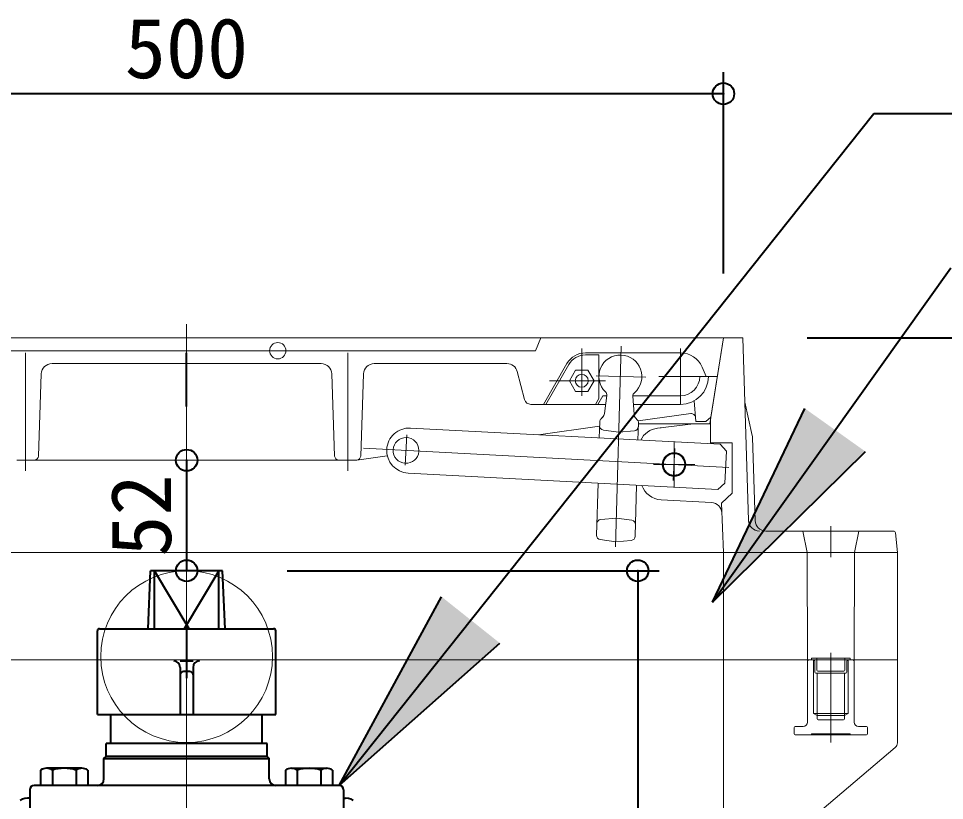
# Model space of a CAD drawing. Units: millimetres at full size, sheet at 1:20. Extents: x -5778 to 5792, y -3160 to 3160.
# Drawn here: x -3513.1 to -3081.9, y 2364.5 to 2728.7 of the extents above; entities that cross this region are included whole.
import ezdxf
from ezdxf.enums import TextEntityAlignment as Align

# ---------------------------------------------------------------- set-up
doc = ezdxf.new("R2010")
doc.units = ezdxf.units.MM
doc.header["$LTSCALE"] = 20
doc.header["$PDMODE"] = 32
doc.header["$PDSIZE"] = 10
for name, color, linetype, lineweight in [('0-7_TEMP01', 3, 'Continuous', 18), ('0-9_躯体', 7, 'Continuous', 9), ('0-B_消火栓', 2, 'Continuous', 40), ('0-E_寸法', 1, 'Continuous', 40)]:
    doc.layers.add(name, color=color, linetype=linetype, lineweight=lineweight)
doc.styles.add('ＭＳ ゴシック', font='')
doc.styles.get('ＭＳ ゴシック').set_extended_font_data('MS Gothic')

msp = doc.modelspace()

# ---------------------------------------------------------------- linework, layer by layer
at = {"layer": '0-7_TEMP01'}
for p, q in [((-3434.82, 2586.35), (-3434.82, 2429.98)), ((-3250.82, 2574.98), (-3250.82, 2552.98)), ((-3232.42, 2576.13), (-3235.07, 2482.6)), ((-3509.82, 2572.98), (-3509.82, 2517.98)), ((-3359.82, 2572.98), (-3359.82, 2517.98)), ((-3244.11, 2562.3), (-3220.98, 2561.65)), ((-3265.83, 2559.99), (-3239.82, 2559.99)), ((-3333.01, 2520.66), (-3332.27, 2534.76)), ((-3207.82, 2531.49), (-3207.82, 2510.5)), ((-3182.31, 2519.64), (-3352.46, 2528.57)), ((-3208.22, 2513.49), (-3207.43, 2528.47)), ((-3217.35, 2520.99), (-3198.17, 2520.99)), ((-3134.82, 2492.18), (-3134.82, 2477.81)), ((-3434.82, 2201.48), (-3434.82, 2471.48)), ((-3434.82, 2456.49), (-3434.82, 2186.49))]:
    msp.add_line(p, q, dxfattribs=at)
msp.add_circle((-3434.82, 2431.49), 40, dxfattribs=at)
at = {"layer": '0-9_躯体'}
for p, q in [((-3692.82, 2579.98), (-3176.82, 2579.98)), ((-3184.82, 2579.98), (-3684.82, 2579.98)), ((-3192.44, 2579.98), (-3302.76, 2579.98)), ((-3272.32, 2573.99), (-3269.82, 2579.98)), ((-3184.82, 2579.98), (-3191.15, 2539.99)), ((-3190.68, 2542.98), (-3184.82, 2579.98)), ((-3175.82, 2579.98), (-3184.82, 2579.98)), ((-3175.82, 2579.98), (-3174.87, 2549.98)), ((-3204.82, 2574.98), (-3204.82, 2548.99)), ((-3272.32, 2573.99), (-3612.32, 2573.99)), ((-3249.05, 2572.98), (-3204.82, 2572.98)), ((-3249.05, 2571.99), (-3242.82, 2571.99)), ((-3242.82, 2571.99), (-3242.82, 2551.76)), ((-3372.16, 2567.98), (-3497.49, 2567.98)), ((-3285.68, 2567.98), (-3347.49, 2567.98)), ((-3257.7, 2567.98), (-3268.68, 2548.99)), ((-3267.52, 2548.99), (-3256.84, 2567.48)), ((-3192.82, 2561.98), (-3194.74, 2566.38)), ((-3503.76, 2524.91), (-3502.48, 2563.15)), ((-3365.89, 2524.91), (-3367.16, 2563.15)), ((-3352.48, 2563.15), (-3353.76, 2524.91)), ((-3280.84, 2564.26), (-3277.41, 2551.22)), ((-3256.59, 2559.99), (-3253.7, 2564.99)), ((-3253.7, 2564.99), (-3247.93, 2564.99)), ((-3245.04, 2559.99), (-3247.93, 2564.99)), ((-3192.74, 2561.98), (-3214.93, 2561.98)), ((-3195.82, 2561.98), (-3187.67, 2561.98)), ((-3253.7, 2554.98), (-3256.59, 2559.99)), ((-3247.93, 2554.98), (-3245.04, 2559.99)), ((-3253.7, 2554.98), (-3247.93, 2554.98)), ((-3240.97, 2552.98), (-3243.27, 2548.99)), ((-3240.97, 2552.98), (-3243.27, 2548.99)), ((-3240.97, 2552.98), (-3239.19, 2552.98)), ((-3240.21, 2544.76), (-3239.18, 2553.11)), ((-3226.99, 2552.98), (-3204.82, 2552.98)), ((-3226.42, 2544.37), (-3226.98, 2552.76)), ((-3274.5, 2548.99), (-3239.68, 2548.99)), ((-3267.52, 2548.99), (-3244.43, 2548.99)), ((-3244.43, 2548.99), (-3242.82, 2551.76)), ((-3226.72, 2548.99), (-3204.82, 2548.99)), ((-3198.4, 2550.68), (-3197.68, 2540.99)), ((-3174.87, 2549.98), (-3171.45, 2534.43)), ((-3174.87, 2549.98), (-3173.1, 2494.83)), ((-3200.09, 2544.69), (-3224.59, 2541.27)), ((-3242.42, 2540.91), (-3242.64, 2533.32)), ((-3241.79, 2542.31), (-3241.12, 2542.95)), ((-3225.61, 2542.51), (-3224.97, 2541.84)), ((-3224.43, 2540.41), (-3224.66, 2532.38)), ((-3224.44, 2539.99), (-3190.82, 2539.99)), ((-3198.82, 2539.99), (-3215.6, 2537.89)), ((-3193, 2540.99), (-3197.68, 2540.99)), ((-3193, 2540.99), (-3190.68, 2542.98)), ((-3190.82, 2530.99), (-3190.82, 2542.1)), ((-3186.3, 2530.37), (-3330.6, 2537.93)), ((-3242.48, 2538.77), (-3270.91, 2534.81)), ((-3213.82, 2538.11), (-3215.6, 2537.89)), ((-3171.33, 2533.52), (-3170.1, 2494.83)), ((-3180.82, 2530.99), (-3190.82, 2530.99)), ((-3183.46, 2527.22), (-3186.3, 2530.37)), ((-3184.24, 2512.24), (-3183.46, 2527.22)), ((-3180.82, 2530.99), (-3180.82, 2507.6)), ((-3355.75, 2522.98), (-3513.88, 2522.98)), ((-3341.35, 2524.97), (-3355.48, 2523)), ((-3187.4, 2509.4), (-3331.7, 2516.96)), ((-3243.23, 2512.32), (-3243.91, 2488.05)), ((-3225.25, 2511.38), (-3225.92, 2487.55)), ((-3184.24, 2512.24), (-3187.4, 2509.4)), ((-3185.81, 2502.98), (-3180.82, 2507.6)), ((-3213.84, 2504.49), (-3190.34, 2503.23)), ((-3184.82, 2479.98), (-3185.81, 2502.98)), ((-3241.93, 2495.41), (-3234.69, 2496.01)), ((-3234.69, 2496.01), (-3227.49, 2495.01)), ((-3105.72, 2489.99), (-3165.11, 2489.99)), ((-3147.82, 2489.99), (-3145.82, 2479.98)), ((-3121.82, 2489.99), (-3123.82, 2479.98)), ((-3103.82, 2479.98), (-3104.73, 2489.08)), ((-3242.19, 2486.02), (-3234.99, 2485.01)), ((-3234.99, 2485.01), (-3227.75, 2485.61)), ((-3620.59, 2479.98), (-3184.82, 2479.98)), ((-3103.82, 2479.98), (-3184.82, 2479.98)), ((-3184.82, 2429.98), (-3184.82, 2479.98)), ((-3145.72, 2429.49), (-3145.82, 2479.98)), ((-3123.92, 2429.49), (-3123.82, 2479.98)), ((-3103.82, 2429.98), (-3103.82, 2479.98)), ((-3134.82, 2433.21), (-3134.82, 2391.49)), ((-3765.82, 2429.98), (-3434.82, 2429.98)), ((-3143.82, 2429.98), (-3434.82, 2429.98)), ((-3184.82, 2429.98), (-3184.82, 2229.98)), ((-3145.22, 2429.98), (-3145.72, 2429.49)), ((-3145.72, 2429.49), (-3145.72, 2400.99)), ((-3145.22, 2429.98), (-3142.82, 2429.98)), ((-3143.82, 2430.74), (-3125.82, 2430.74)), ((-3143.82, 2430.74), (-3143.82, 2429.98)), ((-3142.82, 2429.98), (-3143.82, 2429.98)), ((-3142.82, 2429.98), (-3126.82, 2429.98)), ((-3142.82, 2429.98), (-3142.82, 2404.98)), ((-3142.82, 2429.98), (-3142.37, 2429.7)), ((-3142.32, 2429.49), (-3142.32, 2424.23)), ((-3141.32, 2430.74), (-3141.32, 2425.24)), ((-3128.32, 2430.74), (-3128.32, 2425.24)), ((-3127.32, 2429.49), (-3127.32, 2424.23)), ((-3126.82, 2429.98), (-3127.27, 2429.7)), ((-3126.82, 2429.98), (-3124.42, 2429.98)), ((-3126.82, 2429.98), (-3125.82, 2429.98)), ((-3126.82, 2429.98), (-3126.82, 2404.98)), ((-3125.82, 2430.74), (-3125.82, 2429.98)), ((-3103.82, 2429.98), (-3125.82, 2429.98)), ((-3124.42, 2429.98), (-3123.92, 2429.49)), ((-3123.92, 2429.49), (-3123.92, 2400.99)), ((-3103.82, 2429.98), (-3103.82, 2391.39)), ((-3141.82, 2423.73), (-3127.82, 2423.73)), ((-3141.22, 2423.73), (-3141.22, 2403.99)), ((-3140.82, 2424.74), (-3128.82, 2424.74)), ((-3128.42, 2423.73), (-3128.42, 2403.99)), ((-3142.82, 2404.98), (-3126.82, 2404.98)), ((-3142.82, 2404.98), (-3141.22, 2403.99)), ((-3141.22, 2403.99), (-3128.42, 2403.99)), ((-3141.22, 2403.99), (-3141.22, 2402.49)), ((-3140.72, 2401.99), (-3128.92, 2401.99)), ((-3126.82, 2404.98), (-3128.42, 2403.99)), ((-3128.42, 2403.99), (-3128.42, 2402.49)), ((-3151.87, 2398.49), (-3151.87, 2395.48)), ((-3147.72, 2398.99), (-3151.37, 2398.99)), ((-3121.92, 2398.99), (-3118.27, 2398.99)), ((-3117.77, 2398.49), (-3117.77, 2395.48)), ((-3151.37, 2394.99), (-3118.27, 2394.99)), ((-3143.82, 2395.48), (-3125.82, 2395.48)), ((-3143.82, 2395.48), (-3143.82, 2394.99)), ((-3125.82, 2395.48), (-3125.82, 2394.99)), ((-3104.9, 2389.09), (-3159.22, 2342.98))]:
    msp.add_line(p, q, dxfattribs=at)
msp.add_lwpolyline([(-3240.75, 2537), (-3233.56, 2535.99), (-3226.32, 2536.59)], dxfattribs=at)
for centre, radius in [((-3392.36, 2573.99), 3.81), ((-3250.82, 2559.99), 3), ((-3207.82, 2520.99), 5.5), ((-3207.82, 2520.99), 5.25), ((-3207.82, 2520.99), 5)]:
    msp.add_circle(centre, radius, dxfattribs=at)
for centre, radius, start, end in [((-3249.05, 2562.98), 10, 90, 150), ((-3249.05, 2562.98), 9, 90, 150), ((-3232.82, 2561.98), 10, 310.777, 225.984), ((-3204.82, 2561.98), 11, 23.556, 90), ((-3497.49, 2562.98), 5, 90, 178.091), ((-3372.16, 2562.98), 5, 1.909, 90), ((-3347.49, 2562.98), 5, 90, 178.091), ((-3285.68, 2562.98), 5, 14.744, 90), ((-3204.82, 2561.98), 9, 270, 0), ((-3204.82, 2561.98), 13, 270, 0), ((-3241.16, 2553.36), 2, 352.94, 45.984), ((-3224.99, 2552.89), 2, 130.777, 183.821), ((-3274.5, 2551.99), 3, 194.744, 270), ((-3243.18, 2545.12), 3, 313.38, 352.94), ((-3223.43, 2544.57), 3, 183.821, 223.381), ((-3199.81, 2542.71), 2, 4.236, 97.945), ((-3240.42, 2540.86), 2, 133.38, 178.38), ((-3226.42, 2540.47), 2, 358.381, 43.381), ((-3331.15, 2527.45), 10.5, 87, 177), ((-3240.48, 2538.98), 2, 178.381, 262.04), ((-3226.48, 2538.59), 2, 274.721, 358.381), ((-3214.36, 2527.97), 10, 97.125, 154.22), ((-3332.65, 2527.53), 6, 0, 355.198), ((-3176.33, 2533.36), 5, 1.828, 12.381), ((-3331.15, 2527.45), 10.5, 177, 267), ((-3505.75, 2524.98), 2, 270, 358.091), ((-3363.88, 2524.98), 2, 181.909, 270), ((-3355.75, 2524.98), 2, 270, 358.091), ((-3213.3, 2514.49), 10, 198.853, 266.907), ((-3190.61, 2498.24), 5, 2.463, 86.907), ((-3241.76, 2493.42), 2, 94.721, 178.38), ((-3227.76, 2493.02), 2, 358.38, 82.04), ((-3168.11, 2494.99), 5, 181.828, 270), ((-3165.11, 2494.99), 5, 181.828, 270), ((-3241.91, 2488), 2, 178.381, 262.04), ((-3105.72, 2488.98), 1, 5.711, 90), ((-3227.92, 2487.6), 2, 274.721, 358.381), ((-3142.82, 2429.49), 0.5, 0, 90), ((-3126.82, 2429.49), 0.5, 90, 180), ((-3141.82, 2424.23), 0.5, 180, 270), ((-3140.82, 2425.24), 0.5, 180, 270), ((-3128.82, 2425.24), 0.5, 270, 0), ((-3127.82, 2424.23), 0.5, 270, 0), ((-3140.72, 2402.49), 0.5, 180, 270), ((-3128.92, 2402.49), 0.5, 270, 0), ((-3151.37, 2398.49), 0.5, 90, 180), ((-3147.72, 2400.99), 2, 270, 0), ((-3121.92, 2400.99), 2, 180, 270), ((-3118.27, 2398.49), 0.5, 0, 90), ((-3151.37, 2395.48), 0.5, 180, 270), ((-3118.27, 2395.48), 0.5, 270, 0), ((-3106.82, 2391.39), 3, 309.805, 0)]:
    msp.add_arc(centre, radius, start, end, dxfattribs=at)
at = {"layer": '0-B_消火栓'}
for p, q in [((-3452.78, 2444.49), (-3451.57, 2471.48)), ((-3418.07, 2471.48), (-3451.57, 2471.48)), ((-3433.62, 2444.49), (-3449.82, 2471.48)), ((-3449.82, 2444.49), (-3449.82, 2471.48)), ((-3419.82, 2471.48), (-3436.02, 2444.49)), ((-3419.82, 2444.49), (-3419.82, 2471.48)), ((-3416.86, 2444.49), (-3418.07, 2471.48)), ((-3476.32, 2404.49), (-3476.32, 2443.49)), ((-3475.32, 2444.49), (-3394.32, 2444.49)), ((-3393.32, 2404.49), (-3393.32, 2443.49)), ((-3437.82, 2429.49), (-3431.82, 2429.49)), ((-3437.82, 2426.48), (-3437.82, 2404.49)), ((-3433.32, 2424.49), (-3436.32, 2424.49)), ((-3431.82, 2426.48), (-3431.82, 2404.49)), ((-3476.32, 2404.49), (-3393.32, 2404.49)), ((-3470.07, 2390.99), (-3470.07, 2404.49)), ((-3399.57, 2390.99), (-3399.57, 2404.49)), ((-3397.32, 2390.99), (-3472.32, 2390.99)), ((-3397.32, 2384.99), (-3472.32, 2384.99)), ((-3473.32, 2383.98), (-3396.32, 2383.98)), ((-3502.79, 2378.62), (-3502.79, 2371.48)), ((-3483.59, 2379.49), (-3500.05, 2379.49)), ((-3497.31, 2378.62), (-3497.31, 2371.48)), ((-3486.33, 2378.62), (-3486.33, 2371.48)), ((-3480.85, 2378.62), (-3480.85, 2371.48)), ((-3388.79, 2378.62), (-3388.79, 2371.48)), ((-3386.05, 2379.49), (-3369.6, 2379.49)), ((-3383.31, 2378.62), (-3383.31, 2371.48)), ((-3372.34, 2378.62), (-3372.34, 2371.48)), ((-3366.85, 2378.62), (-3366.85, 2371.48)), ((-3507.82, 2369.49), (-3507.82, 2358.49)), ((-3363.82, 2371.48), (-3505.82, 2371.48)), ((-3361.82, 2369.49), (-3361.82, 2358.49)), ((-3507.82, 2365.48), (-3508.85, 2365.48)), ((-3361.82, 2365.48), (-3360.79, 2365.48))]:
    msp.add_line(p, q, dxfattribs=at)
for points in [[(-3473.32, 2374.49), (-3473.32, 2383.98), (-3472.32, 2384.99), (-3472.32, 2390.99)], [(-3396.32, 2374.49), (-3396.32, 2383.98), (-3397.32, 2384.99), (-3397.32, 2390.99)]]:
    msp.add_lwpolyline(points, dxfattribs=at)
for centre, radius, start, end in [((-3475.32, 2443.49), 1, 90, 180), ((-3394.32, 2443.49), 1, 0, 90), ((-3440.82, 2426.48), 3, 0, 90), ((-3428.82, 2426.48), 3, 90, 180), ((-3436.32, 2422.98), 1.5, 90, 180), ((-3433.32, 2422.98), 1.5, 0, 90), ((-3500.05, 2374.66), 4.82, 55.33, 124.67), ((-3491.82, 2361.49), 18, 72.259, 107.741), ((-3483.59, 2374.66), 4.82, 55.33, 124.67), ((-3386.05, 2374.66), 4.82, 55.33, 124.67), ((-3377.82, 2361.49), 18, 72.259, 107.741), ((-3369.6, 2374.66), 4.82, 55.33, 124.67), ((-3476.32, 2374.49), 3, 270, 0), ((-3393.32, 2374.49), 3, 180, 270), ((-3505.82, 2369.49), 2, 90, 180), ((-3363.82, 2369.49), 2, 0, 90), ((-3508.85, 2359.1), 6.38, 80.697, 122.867), ((-3360.79, 2359.1), 6.38, 57.133, 99.303)]:
    msp.add_arc(centre, radius, start, end, dxfattribs=at)
at = {"layer": '0-E_寸法'}
for p, q in [((-3184.82, 2609.98), (-3184.82, 2703.69)), ((-3184.82, 2693.69), (-3684.82, 2693.69)), ((-3363.82, 2371.48), (-3114.82, 2684.41)), ((-3114.82, 2684.41), (-2743.11, 2684.41)), ((-3189.93, 2456.81), (-3078.98, 2612.57)), ((-3145.82, 2579.98), (-2934.59, 2579.98)), ((-3145.82, 2579.98), (-2850.93, 2579.98)), ((-3145.82, 2579.98), (-2770.71, 2579.98)), ((-3434.82, 2547.98), (-3434.82, 2572.98)), ((-3189.93, 2456.81), (-3146.93, 2547.09)), ((-3189.93, 2456.81), (-3118.65, 2526.95)), ((-3434.82, 2522.98), (-3434.82, 2471.48)), ((-3388.07, 2471.48), (-3214.72, 2471.48)), ((-3224.73, 2471.48), (-3224.73, 2201.48)), ((-3363.82, 2371.48), (-3316.09, 2459.36)), ((-3434.82, 2446.48), (-3434.82, 2421.48)), ((-3363.82, 2371.48), (-3288.91, 2437.73))]:
    msp.add_line(p, q, dxfattribs=at)
for p in [(-3184.82, 2693.69), (-3434.82, 2522.98), (-3434.82, 2471.48), (-3224.73, 2471.48)]:
    msp.add_point(p, dxfattribs=at)
for points in [[(-3146.93, 2547.09), (-3118.65, 2526.95), (-3189.93, 2456.81)], [(-3316.09, 2459.36), (-3288.91, 2437.73), (-3363.82, 2371.48)]]:
    msp.add_solid(points, dxfattribs=at)

# ---------------------------------------------------------------- texts
at = {"layer": '0-E_寸法', "style": 'ＭＳ ゴシック'}
msp.add_text('500', height=28.15, dxfattribs=at).set_placement((-3463.62, 2692.47), align=Align.BOTTOM_LEFT)
msp.add_text('52', height=28.15, rotation=90, dxfattribs=at).set_placement((-3433.6, 2478.04), align=Align.BOTTOM_LEFT)

doc.saveas('drawing.dxf')
